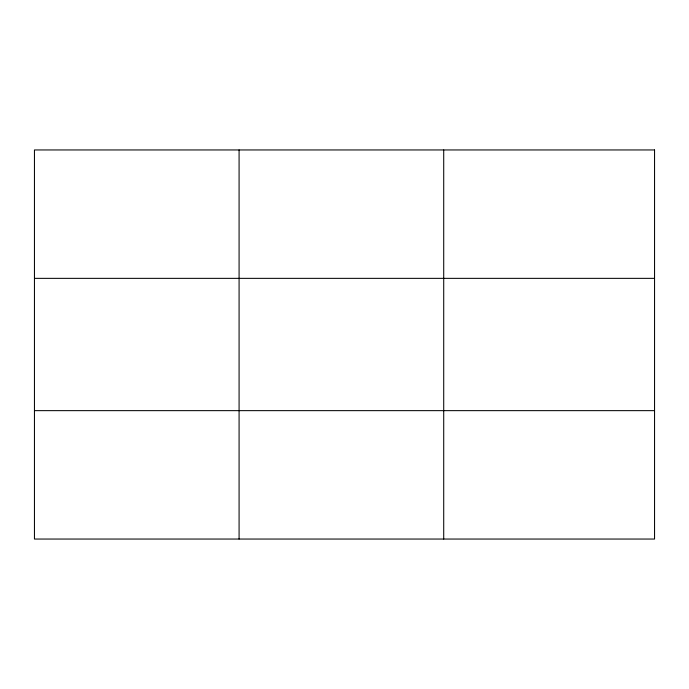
<?xml version="1.0" encoding="UTF-8"?>
<svg xmlns="http://www.w3.org/2000/svg" width="689" height="689" viewBox="0 0 689 689"><rect width="100%" height="100%" fill="white"/><g stroke="black" fill="none" stroke-linecap="round" stroke-linejoin="round"><path stroke-width="1.03" d="M239.083 149.952L239.083 539.048M443.716 149.952L443.716 539.048M34.45 278.356L654.55 278.356M34.45 410.644L654.55 410.644M654.55 149.952L654.55 539.048L34.45 539.048L34.45 149.952L654.55 149.952"/></g></svg>
